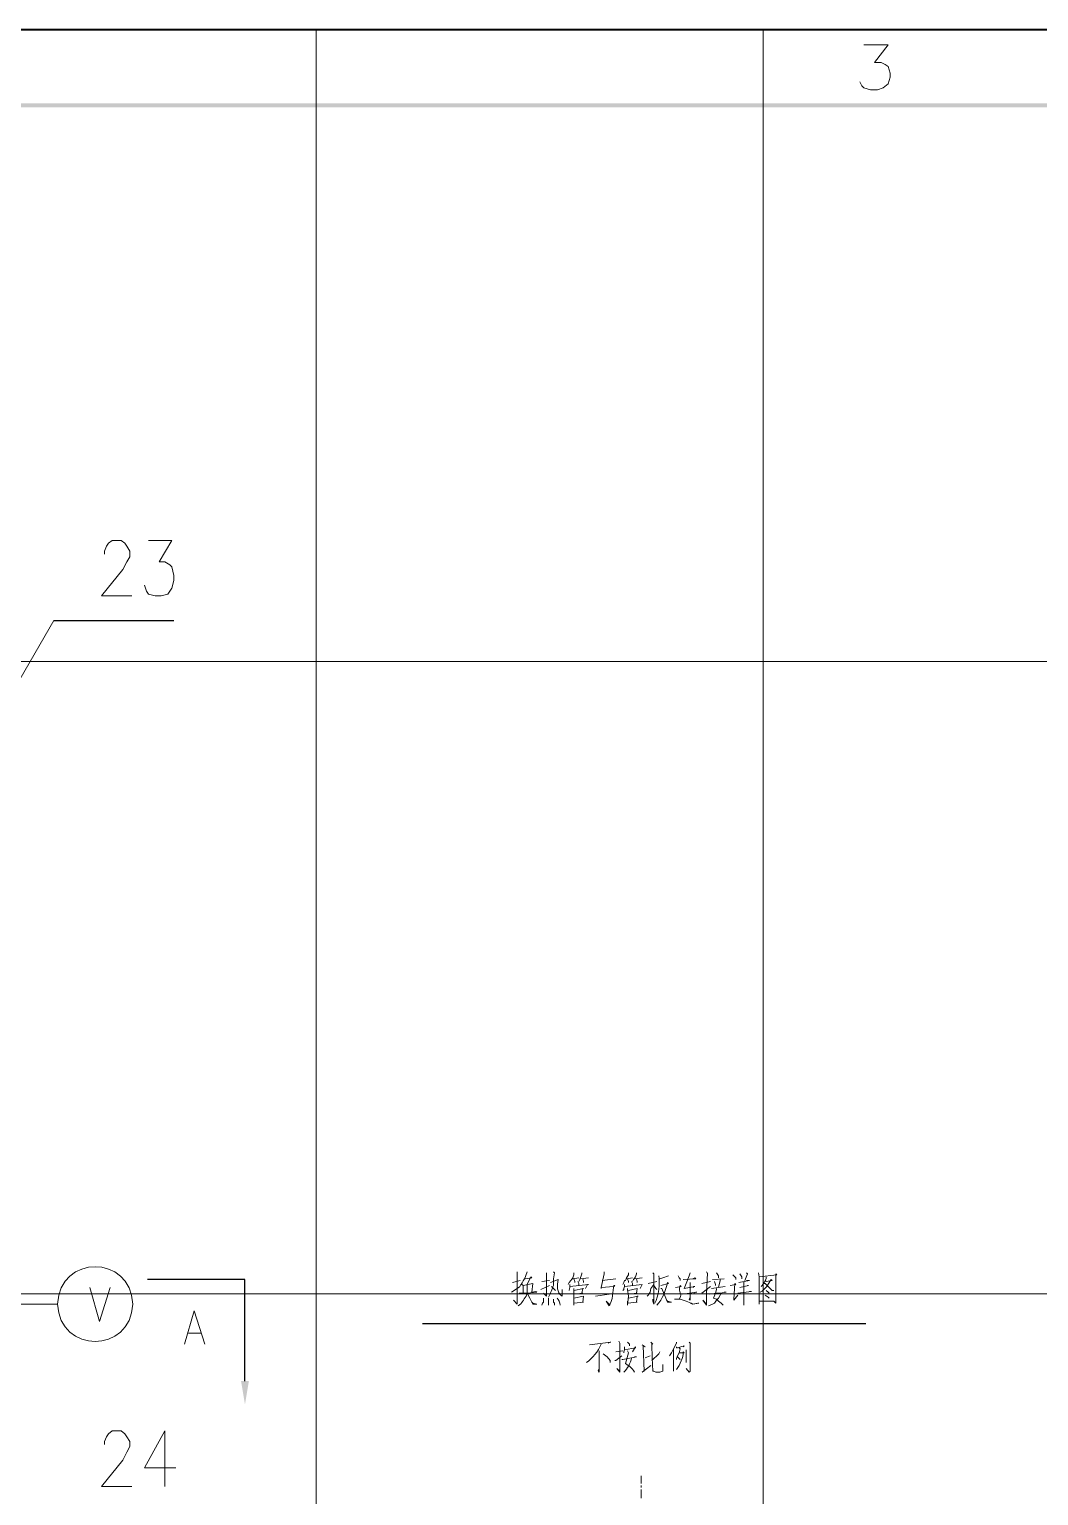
# Model space of a CAD drawing. Header units: millimetres. Extents: x 0 to 825, y 0 to 1167.
# Drawn here: x 359.4 to 545.6, y 896.3 to 1166.9 of the extents above; entities that cross this region are included whole.
import ezdxf

# ---------------------------------------------------------------- set-up
doc = ezdxf.new("R2010")
doc.units = ezdxf.units.MM
doc.layers.add('1', color=7, linetype='Continuous')

msp = doc.modelspace()

# ---------------------------------------------------------------- hatches: boundary and pattern name
h = msp.add_hatch(color=0)
h.dxf.hatch_style = 2
h.paths.add_polyline_path([(810.861732, 1153.221732), (35.421732, 1152.501732), (34.701732, 1153.221732)])
h = msp.add_hatch(color=0)
h.dxf.hatch_style = 2
h.paths.add_polyline_path([(810.141732, 1152.501732), (810.861732, 1153.221732), (35.421732, 1152.501732)])
h = msp.add_hatch(color=0)
h.dxf.hatch_style = 2
h.paths.add_polyline_path([(398.481732, 917.421732), (399.201732, 913.101732), (399.921732, 917.421732)])

# ---------------------------------------------------------------- linework, layer by layer
at = {"layer": '1', "color": 30, "lineweight": 9}
for points in [[(824.541732, 1166.901732), (0.141732, 1166.901732)], [(412.341732, 0.141732), (412.341732, 1166.901732)], [(494.781732, 0.141732), (494.781732, 1166.901732)], [(824.541732, 1050.225732), (0.141732, 1050.225732)], [(824.541732, 933.549732), (0.141732, 933.549732)]]:
    msp.add_lwpolyline(points, dxfattribs=at)
at = {"layer": '1', "color": 0, "lineweight": 9}
for points in [[(0.321732, 0.321732), (824.361732, 0.321732), (824.361732, 1166.721732), (0.321732, 1166.721732), (0.321732, 0.321732)], [(412.341732, 1166.721732), (412.341732, 1152.861732)], [(513.321732, 1164.021732), (517.821732, 1164.021732), (515.301732, 1160.781732), (516.561732, 1160.781732), (517.281732, 1160.421732), (517.821732, 1160.061732), (518.181732, 1158.801732), (518.181732, 1158.081732), (517.821732, 1156.821732), (516.921732, 1156.101732), (515.841732, 1155.741732), (514.581732, 1155.741732), (513.321732, 1156.101732), (512.961732, 1156.461732), (512.601732, 1157.181732)], [(373.281732, 1070.061732), (373.281732, 1070.601732), (373.641732, 1071.501732), (374.001732, 1072.041732), (374.721732, 1072.581732), (376.341732, 1072.581732), (377.061732, 1072.041732), (377.421732, 1071.501732), (377.961732, 1070.601732), (377.961732, 1069.521732), (377.421732, 1068.621732), (376.701732, 1067.181732), (372.741732, 1062.321732), (378.321732, 1062.321732)], [(381.381732, 1072.581732), (385.701732, 1072.581732), (383.361732, 1068.621732), (384.441732, 1068.621732), (385.341732, 1068.081732), (385.701732, 1067.721732), (386.061732, 1066.101732), (386.061732, 1065.201732), (385.701732, 1063.761732), (384.981732, 1062.681732), (383.721732, 1062.321732), (382.641732, 1062.321732), (381.381732, 1062.681732), (381.021732, 1063.221732), (380.661732, 1064.301732)], [(363.921732, 1057.821732), (294.801732, 937.941732)], [(449.421732, 937.581732), (449.421732, 937.221732), (449.421732, 937.401732), (449.421732, 931.641732), (448.701732, 932.361732), (449.421732, 931.641732)], [(454.821732, 937.401732), (454.821732, 933.801732), (454.821732, 933.261732), (454.821732, 933.081732), (454.281732, 933.621732)], [(459.861732, 937.401732), (459.861732, 937.041732), (459.681732, 936.501732), (459.321732, 935.961732), (459.321732, 935.961732), (458.961732, 935.601732), (458.781732, 935.241732)], [(459.681732, 936.321732), (460.761732, 936.501732)], [(461.301732, 937.401732), (461.301732, 937.221732), (460.941732, 936.141732), (460.761732, 935.781732)], [(461.121732, 936.321732), (462.561732, 936.501732)], [(469.941732, 937.401732), (469.941732, 937.041732), (469.581732, 936.501732), (469.401732, 935.961732), (469.221732, 935.961732), (469.041732, 935.601732), (468.861732, 935.241732)], [(469.581732, 936.321732), (470.661732, 936.501732)], [(471.381732, 937.401732), (471.381732, 937.221732), (471.201732, 936.681732), (470.841732, 936.141732), (470.661732, 935.781732)], [(471.021732, 936.321732), (472.461732, 936.501732)], [(474.441732, 937.401732), (474.621732, 937.221732), (474.621732, 937.221732), (474.621732, 931.641732), (474.441732, 932.181732), (474.441732, 932.541732)], [(477.321732, 936.861732), (476.241732, 936.501732), (475.701732, 936.321732)], [(479.121732, 936.861732), (479.301732, 936.501732), (479.481732, 936.321732), (479.481732, 935.961732)], [(480.021732, 936.141732), (482.361732, 936.321732), (482.181732, 936.501732), (481.821732, 936.321732)], [(481.281732, 937.401732), (481.101732, 936.861732), (480.561732, 935.421732), (480.201732, 934.521732), (480.201732, 934.521732), (482.181732, 934.881732), (482.001732, 934.881732), (481.821732, 934.701732)], [(484.341732, 937.581732), (484.521732, 937.221732), (484.521732, 937.401732), (484.341732, 933.441732), (484.341732, 931.641732), (484.341732, 931.461732), (483.621732, 932.361732), (484.341732, 931.641732)], [(486.141732, 937.401732), (486.501732, 936.861732), (486.501732, 936.501732)], [(489.201732, 937.041732), (489.741732, 936.501732), (489.741732, 936.141732)], [(490.461732, 937.221732), (490.821732, 936.681732), (490.821732, 936.501732), (490.821732, 936.321732), (490.821732, 936.681732)], [(491.721732, 937.401732), (491.901732, 937.221732), (491.361732, 935.961732)], [(493.881732, 937.401732), (494.061732, 936.681732), (494.061732, 931.641732), (494.061732, 932.181732), (496.761732, 932.181732), (496.581732, 932.181732), (496.221732, 932.181732)], [(494.061732, 936.681732), (497.301732, 937.041732), (497.121732, 937.221732), (497.121732, 936.681732), (497.121732, 932.361732), (497.121732, 931.821732), (496.761732, 932.181732)], [(495.321732, 936.681732), (495.321732, 936.321732), (494.961732, 935.601732), (494.601732, 935.061732), (494.421732, 934.881732)], [(370.581732, 934.701732), (372.381732, 928.401732), (374.361732, 934.701732)], [(448.341732, 933.801732), (449.961732, 934.881732)], [(448.521732, 935.601732), (449.961732, 935.961732)], [(452.121732, 932.001732), (452.301732, 931.821732), (453.021732, 931.641732), (452.301732, 931.641732), (451.761732, 932.721732), (451.221732, 933.621732), (453.021732, 933.801732), (452.841732, 933.981732), (452.121732, 933.801732), (452.301732, 935.421732), (452.301732, 935.421732), (450.501732, 935.061732), (450.321732, 935.241732), (450.501732, 935.061732), (450.501732, 933.621732), (449.781732, 933.621732), (451.401732, 933.621732)], [(453.741732, 934.341732), (455.361732, 935.061732)], [(453.921732, 935.781732), (455.361732, 935.961732)], [(455.721732, 934.881732), (456.081732, 934.521732), (456.441732, 934.161732)], [(459.141732, 934.881732), (462.561732, 935.241732), (462.381732, 935.241732), (462.021732, 934.521732)], [(459.861732, 936.321732), (460.041732, 935.781732), (460.041732, 935.601732)], [(459.861732, 934.521732), (459.861732, 934.341732), (459.861732, 933.081732), (459.861732, 931.461732), (459.861732, 931.821732), (459.861732, 932.181732)], [(459.861732, 934.161732), (461.661732, 934.521732), (461.481732, 934.521732), (461.301732, 933.621732), (461.481732, 933.621732), (459.861732, 933.441732)], [(460.581732, 935.781732), (460.761732, 935.421732), (460.761732, 935.061732)], [(461.481732, 936.321732), (461.661732, 935.781732), (461.661732, 935.601732)], [(467.601732, 936.321732), (465.081732, 935.961732)], [(469.221732, 935.241732), (469.221732, 934.881732), (469.041732, 934.521732), (469.041732, 934.341732), (468.861732, 934.161732)], [(469.221732, 934.881732), (472.461732, 935.241732), (472.461732, 935.241732), (472.101732, 934.521732)], [(469.761732, 936.321732), (469.941732, 935.781732), (469.941732, 935.601732)], [(469.761732, 934.521732), (469.761732, 934.341732), (469.941732, 933.081732), (469.761732, 931.461732), (469.761732, 932.181732)], [(469.941732, 934.161732), (471.561732, 934.521732), (471.561732, 934.521732), (471.381732, 933.621732), (471.561732, 933.621732), (469.941732, 933.441732)], [(470.481732, 935.781732), (470.661732, 935.421732), (470.661732, 935.061732)], [(471.381732, 936.321732), (471.561732, 935.781732), (471.561732, 935.601732)], [(474.621732, 935.241732), (474.081732, 934.521732), (473.901732, 933.801732), (473.541732, 933.261732), (473.361732, 933.081732)], [(473.541732, 935.421732), (475.161732, 935.781732)], [(474.621732, 935.061732), (474.981732, 934.521732), (475.161732, 934.341732)], [(475.881732, 934.521732), (476.061732, 934.521732), (477.141732, 932.001732), (477.861732, 932.001732), (477.141732, 932.181732), (476.961732, 932.361732)], [(479.841732, 933.441732), (482.541732, 933.801732), (482.361732, 933.801732), (482.001732, 933.621732)], [(481.281732, 935.601732), (481.281732, 932.361732), (481.101732, 932.541732), (481.281732, 932.901732)], [(483.441732, 935.421732), (485.061732, 935.781732)], [(483.441732, 933.621732), (485.061732, 934.881732)], [(484.881732, 933.441732), (486.141732, 933.621732), (486.861732, 933.621732), (487.941732, 933.801732), (487.761732, 933.801732), (487.581732, 933.801732)], [(485.241732, 934.521732), (487.761732, 934.881732)], [(485.421732, 936.141732), (487.581732, 936.321732)], [(486.141732, 934.521732), (486.141732, 934.341732), (485.961732, 933.621732), (485.601732, 932.721732), (486.141732, 932.541732), (486.501732, 932.181732), (487.041732, 931.821732), (487.401732, 931.461732)], [(485.781732, 935.781732), (485.961732, 935.241732), (485.961732, 935.061732)], [(486.861732, 936.141732), (486.861732, 935.961732), (486.501732, 934.701732)], [(488.661732, 935.061732), (489.741732, 935.241732), (489.561732, 935.421732), (489.381732, 932.541732), (489.381732, 932.361732), (490.101732, 933.261732)], [(490.101732, 933.621732), (492.621732, 933.981732), (492.441732, 933.981732), (492.261732, 933.981732)], [(490.281732, 935.601732), (492.261732, 935.961732), (492.081732, 935.961732), (491.721732, 935.961732)], [(490.461732, 934.701732), (492.081732, 935.061732), (491.901732, 935.061732)], [(491.181732, 935.781732), (491.181732, 931.461732), (491.181732, 931.821732), (491.181732, 932.181732)], [(494.961732, 935.421732), (495.141732, 935.421732), (496.401732, 934.161732), (496.761732, 934.161732), (496.401732, 934.161732), (496.221732, 934.341732)], [(495.321732, 934.161732), (495.681732, 933.801732), (495.861732, 933.621732)], [(341.961732, 931.641732), (364.641732, 931.641732)], [(454.281732, 932.721732), (454.281732, 932.001732), (454.101732, 931.821732), (453.921732, 931.461732)], [(455.181732, 932.721732), (455.181732, 932.001732), (455.181732, 931.461732)], [(456.081732, 932.541732), (456.081732, 932.361732), (456.081732, 932.001732), (456.261732, 931.821732), (456.261732, 931.461732)], [(459.861732, 932.721732), (461.661732, 933.081732), (461.661732, 933.081732), (461.481732, 932.001732), (461.661732, 932.001732), (459.861732, 931.821732)], [(463.821732, 933.081732), (466.341732, 933.441732)], [(469.941732, 932.721732), (471.741732, 933.081732), (471.561732, 933.081732), (471.381732, 932.001732), (471.561732, 932.001732), (469.761732, 931.821732)], [(478.401732, 932.541732), (479.481732, 932.541732), (480.561732, 932.181732), (481.461732, 931.821732), (481.461732, 931.821732), (481.821732, 931.641732), (482.901732, 931.821732), (482.721732, 931.821732), (481.821732, 931.641732), (481.281732, 931.821732)], [(487.041732, 933.621732), (486.861732, 933.261732), (486.501732, 932.721732), (486.141732, 932.361732), (485.781732, 931.821732), (485.421732, 931.641732), (484.701732, 931.281732)], [(495.141732, 933.261732), (495.681732, 932.901732), (495.861732, 932.721732)], [(391.821732, 924.261732), (389.841732, 930.381732), (388.041732, 924.261732)], [(391.101732, 926.241732), (388.761732, 926.241732)], [(462.741732, 924.081732), (466.701732, 924.621732), (466.521732, 924.621732), (466.161732, 924.441732)], [(464.541732, 923.001732), (464.541732, 919.221732), (464.541732, 919.041732), (464.361732, 919.401732), (464.541732, 919.761732)], [(467.601732, 922.821732), (468.861732, 923.001732)], [(468.141732, 924.801732), (468.321732, 924.441732), (468.321732, 924.441732), (468.321732, 919.401732), (468.321732, 919.221732), (468.321732, 919.041732), (467.781732, 919.761732), (468.321732, 919.221732)], [(469.221732, 923.721732), (469.221732, 923.181732), (469.041732, 922.821732), (469.041732, 922.641732), (469.041732, 922.641732)], [(469.221732, 923.181732), (471.201732, 923.541732), (471.201732, 923.721732), (470.661732, 922.821732)], [(469.761732, 924.621732), (470.121732, 924.261732), (470.121732, 924.081732), (470.121732, 923.901732)], [(472.461732, 924.081732), (473.001732, 923.721732), (472.641732, 923.901732), (472.821732, 919.221732), (472.461732, 919.041732), (474.081732, 920.301732)], [(478.761732, 924.621732), (478.761732, 924.441732), (478.221732, 923.361732), (477.861732, 922.641732), (477.501732, 922.101732)], [(478.221732, 923.361732), (478.221732, 919.221732), (478.221732, 919.941732)], [(478.761732, 923.721732), (478.761732, 923.541732), (478.941732, 923.541732), (480.201732, 923.901732), (480.201732, 923.901732), (480.021732, 923.721732)], [(479.301732, 923.541732), (479.481732, 923.361732), (479.301732, 922.641732), (478.941732, 922.101732), (478.761732, 921.561732), (478.761732, 921.381732)], [(481.101732, 924.621732), (481.281732, 924.441732), (481.281732, 924.261732), (481.281732, 919.221732), (481.101732, 919.041732), (480.561732, 919.761732), (481.101732, 919.041732), (481.281732, 919.221732)], [(480.561732, 923.181732), (480.561732, 923.181732), (480.561732, 923.181732), (480.561732, 920.841732), (480.561732, 921.381732)], [(466.521732, 920.841732), (466.521732, 921.201732), (465.981732, 921.921732), (465.261732, 922.461732)], [(467.421732, 921.201732), (467.601732, 921.201732), (468.681732, 922.101732)], [(468.681732, 921.381732), (468.861732, 921.381732), (468.861732, 921.381732), (471.381732, 921.921732), (471.201732, 921.921732), (471.021732, 921.921732)], [(473.001732, 921.741732), (473.901732, 922.101732)], [(474.261732, 921.201732), (475.521732, 922.461732), (475.701732, 922.821732)], [(478.941732, 921.921732), (479.301732, 921.561732), (479.481732, 921.381732)], [(373.281732, 905.721732), (373.281732, 906.261732), (373.641732, 907.161732), (374.001732, 907.701732), (374.721732, 908.241732), (376.341732, 908.241732), (377.061732, 907.701732), (377.421732, 907.161732), (377.961732, 906.261732), (377.961732, 905.361732), (377.421732, 904.281732), (376.701732, 902.841732), (372.741732, 897.981732), (378.321732, 897.981732)], [(384.441732, 908.241732), (380.661732, 901.401732), (386.421732, 901.401732)], [(384.441732, 908.241732), (384.441732, 897.981732)], [(472.281732, 899.961732), (472.281732, 898.521732)], [(472.281732, 898.161732), (472.281732, 897.801732)], [(472.281732, 897.441732), (472.281732, 895.821732)]]:
    msp.add_lwpolyline(points, dxfattribs=at)
at = {"layer": '1', "color": 0, "lineweight": 25}
for points in [[(363.921732, 1057.821732), (386.061732, 1057.821732)], [(399.201732, 936.141732), (381.201732, 936.141732)], [(399.201732, 917.421732), (399.201732, 936.141732)], [(431.961732, 928.041732), (513.681732, 928.041732)]]:
    msp.add_lwpolyline(points, dxfattribs=at)
at = {"layer": '1', "color": 0, "lineweight": 9}
for points, knots in [([(378.501732, 931.641732), (378.141732, 940.821732), (365.001732, 940.821732), (364.641732, 931.641732), (365.001732, 922.461732), (378.141732, 922.461732), (378.501732, 931.641732)], [0, 0, 0, 0, 1, 1, 1, 2, 2, 2, 2]), ([(450.861732, 936.321732), (450.861732, 936.321732), (452.121732, 936.501732), (452.121732, 936.501732), (452.121732, 936.501732), (451.941732, 936.681732), (451.941732, 936.681732), (451.941732, 936.681732), (451.221732, 935.241732), (451.221732, 935.241732), (451.221732, 935.241732), (451.221732, 934.521732), (451.221732, 934.521732), (451.221732, 934.521732), (451.221732, 933.621732), (451.221732, 933.621732), (451.221732, 933.621732), (451.041732, 933.081732), (451.041732, 933.081732), (450.501732, 932.361732), (450.321732, 931.821732), (449.601732, 931.281732)], [0, 0, 0, 0, 1, 1, 1, 2, 2, 2, 3, 3, 3, 4, 4, 4, 5, 5, 5, 6, 6, 6, 7, 7, 7, 7]), ([(456.081732, 937.581732), (456.081732, 937.581732), (456.261732, 937.401732), (456.261732, 937.401732), (456.261732, 937.401732), (456.081732, 936.321732), (456.081732, 936.321732), (456.081732, 936.321732), (456.081732, 935.781732), (456.081732, 935.781732), (456.081732, 935.781732), (456.081732, 935.061732), (456.081732, 935.061732), (455.901732, 934.521732), (455.541732, 933.441732), (455.181732, 932.901732)], [0, 0, 0, 0, 1, 1, 1, 2, 2, 2, 3, 3, 3, 4, 4, 4, 5, 5, 5, 5]), ([(465.441732, 937.581732), (465.441732, 937.581732), (465.441732, 937.221732), (465.441732, 937.221732), (465.441732, 937.221732), (464.901732, 934.701732), (464.901732, 934.701732), (464.901732, 934.701732), (464.901732, 934.521732), (464.901732, 934.521732), (464.901732, 934.521732), (464.901732, 934.701732), (464.901732, 934.701732), (464.901732, 934.701732), (467.241732, 934.881732), (467.241732, 934.881732), (467.241732, 934.881732), (467.421732, 935.061732), (467.421732, 935.061732), (467.421732, 935.061732), (467.241732, 935.061732), (467.241732, 935.061732), (467.061732, 934.161732), (467.061732, 932.181732), (466.341732, 931.281732), (466.341732, 931.281732), (465.801732, 932.181732), (465.801732, 932.181732), (465.801732, 932.181732), (466.521732, 931.461732), (466.521732, 931.461732)], [0, 0, 0, 0, 1, 1, 1, 2, 2, 2, 3, 3, 3, 4, 4, 4, 5, 5, 5, 6, 6, 6, 7, 7, 7, 8, 8, 8, 9, 9, 9, 10, 10, 10, 10]), ([(455.541732, 935.601732), (455.541732, 935.601732), (456.981732, 936.141732), (456.981732, 936.141732), (456.981732, 936.141732), (456.981732, 936.141732), (456.981732, 936.141732), (456.801732, 935.061732), (456.621732, 933.801732), (457.701732, 933.081732), (457.701732, 933.081732), (457.701732, 934.341732), (457.701732, 934.341732)], [0, 0, 0, 0, 1, 1, 1, 2, 2, 2, 3, 3, 3, 4, 4, 4, 4]), ([(475.881732, 935.061732), (475.881732, 935.061732), (477.321732, 935.421732), (477.321732, 935.421732), (477.321732, 935.421732), (477.141732, 935.601732), (477.141732, 935.601732), (476.781732, 934.161732), (476.241732, 932.541732), (475.161732, 931.461732)], [0, 0, 0, 0, 1, 1, 1, 2, 2, 2, 3, 3, 3, 3]), ([(478.581732, 934.701732), (478.581732, 934.701732), (479.661732, 934.881732), (479.661732, 934.881732), (479.661732, 934.881732), (479.481732, 935.061732), (479.481732, 935.061732), (478.941732, 933.441732), (480.021732, 933.981732), (479.301732, 932.541732)], [0, 0, 0, 0, 1, 1, 1, 2, 2, 2, 3, 3, 3, 3]), ([(495.141732, 935.961732), (495.141732, 935.961732), (495.321732, 935.781732), (495.321732, 935.781732), (495.321732, 935.781732), (496.401732, 935.961732), (496.401732, 935.961732), (496.401732, 935.961732), (496.221732, 936.141732), (496.221732, 936.141732), (495.681732, 935.241732), (495.141732, 934.341732), (494.241732, 933.801732)], [0, 0, 0, 0, 1, 1, 1, 2, 2, 2, 3, 3, 3, 4, 4, 4, 4]), ([(469.761732, 923.001732), (469.761732, 923.001732), (469.941732, 922.641732), (469.941732, 922.641732), (469.941732, 922.641732), (469.401732, 920.661732), (469.401732, 920.661732), (470.121732, 920.121732), (470.481732, 919.941732), (471.021732, 919.041732)], [0, 0, 0, 0, 1, 1, 1, 2, 2, 2, 3, 3, 3, 3]), ([(474.081732, 924.621732), (474.081732, 924.621732), (474.441732, 924.261732), (474.441732, 924.261732), (474.441732, 924.261732), (474.261732, 924.441732), (474.261732, 924.441732), (474.261732, 922.821732), (474.261732, 921.201732), (474.441732, 919.581732), (474.441732, 919.581732), (474.441732, 919.221732), (474.441732, 919.221732), (474.441732, 919.221732), (474.621732, 919.221732), (474.621732, 919.221732), (474.621732, 919.221732), (474.981732, 919.041732), (474.981732, 919.041732), (474.981732, 919.041732), (475.701732, 919.041732), (475.701732, 919.041732), (475.701732, 919.041732), (476.241732, 919.221732), (476.241732, 919.221732), (476.241732, 919.221732), (476.241732, 919.221732), (476.241732, 919.221732), (476.241732, 919.221732), (476.241732, 920.481732), (476.241732, 920.481732)], [0, 0, 0, 0, 1, 1, 1, 2, 2, 2, 3, 3, 3, 4, 4, 4, 5, 5, 5, 6, 6, 6, 7, 7, 7, 8, 8, 8, 9, 9, 9, 10, 10, 10, 10]), ([(479.301732, 922.641732), (479.301732, 922.641732), (480.201732, 922.641732), (480.201732, 922.641732), (480.201732, 922.641732), (480.021732, 922.821732), (480.021732, 922.821732), (480.021732, 921.741732), (479.481732, 920.481732), (478.761732, 919.581732)], [0, 0, 0, 0, 1, 1, 1, 2, 2, 2, 3, 3, 3, 3])]:
    msp.add_open_spline(points, degree=3, knots=knots, dxfattribs=at)
for points in [[(449.961732, 935.061732), (450.321732, 935.421732), (451.221732, 937.221732), (451.221732, 937.581732)], [(475.521732, 936.861732), (475.701732, 935.781732), (475.521732, 932.901732), (474.801732, 931.821732)], [(459.141732, 935.241732), (459.141732, 934.341732), (459.141732, 934.881732), (458.961732, 934.161732)], [(456.801732, 932.721732), (456.981732, 932.541732), (457.341732, 931.821732), (457.341732, 931.461732)], [(464.901732, 924.261732), (464.361732, 922.821732), (463.281732, 921.741732), (462.201732, 920.841732)], [(470.481732, 921.741732), (470.301732, 920.661732), (469.761732, 919.761732), (469.041732, 919.041732)]]:
    msp.add_open_spline(points, degree=3, dxfattribs=at)

doc.saveas('drawing.dxf')
